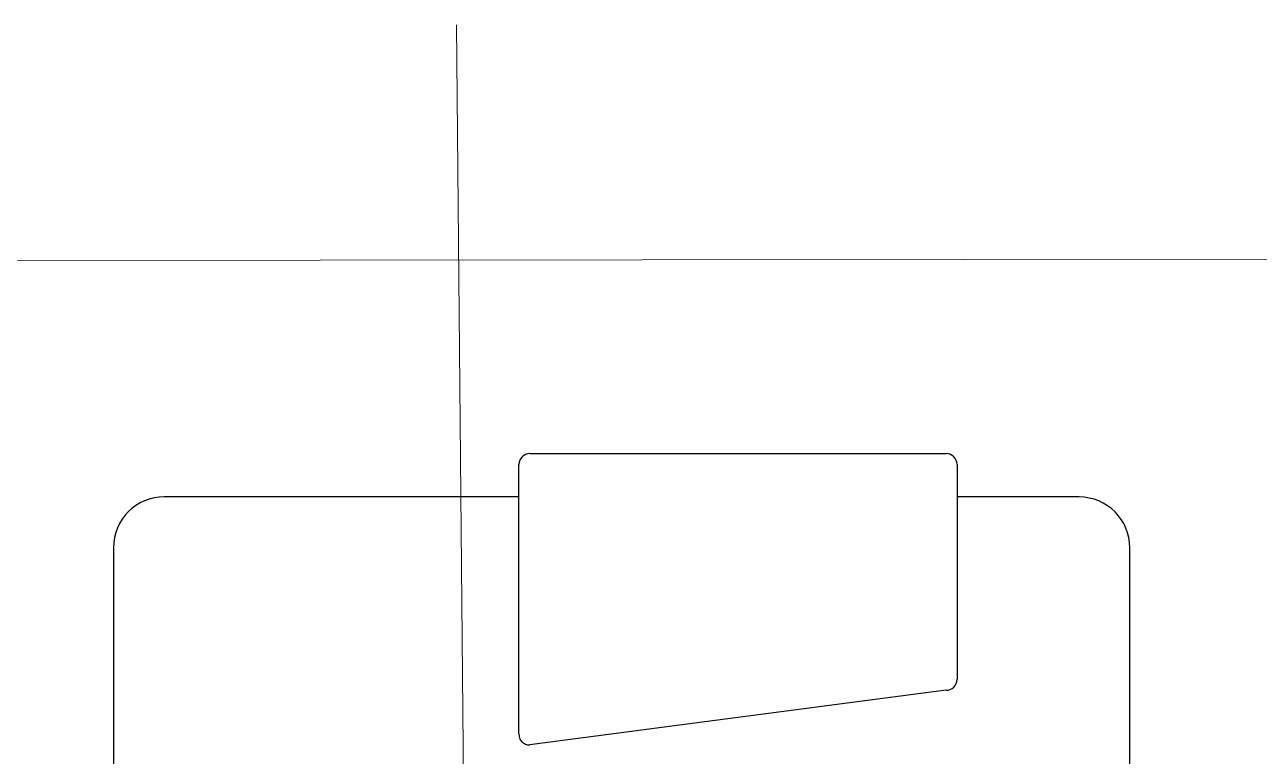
# Model space of a CAD drawing. Header units: inches. Extents: x 164.3 to 247.9, y 15.6 to 56.7.
# Drawn here: x 210.888 to 211.65, y 40.85 to 41.302 of the extents above; entities that cross this region are included whole.
import ezdxf

# ---------------------------------------------------------------- set-up
doc = ezdxf.new("R2010")
doc.units = ezdxf.units.IN
doc.header["$MEASUREMENT"] = 0
doc.layers.get('0').update_dxf_attribs({"lineweight": 0})
doc.layers.add('WALL 1 100', color=250, linetype='Continuous', lineweight=9)
doc.layers.add('провода', color=1, linetype='Continuous', lineweight=5)

msp = doc.modelspace()

# ---------------------------------------------------------------- linework, layer by layer
at = {"color": 7, "linetype": 'ByBlock', "lineweight": -2}
for p, q in [((211.19954, 41.0374), (211.4567, 41.03735)), ((211.19275, 40.94989), (211.19277, 41.03063)), ((211.46347, 41.03058), (211.46345, 40.94984)), ((211.19277, 41.01064), (210.97377, 41.01068)), ((211.53877, 41.01058), (211.46346, 41.01059)), ((210.94238, 40.9793), (210.94229, 40.52565)), ((211.56994, 39.7864), (211.57016, 40.97918)), ((211.19274, 40.86422), (211.19275, 40.94989)), ((211.46345, 40.94984), (211.46344, 40.89801)), ((211.45668, 40.89124), (211.19951, 40.85745))]:
    msp.add_line(p, q, dxfattribs=at)
for centre, radius, start, end in [((211.19954, 41.03063), 0.00677, 89.98966, 179.98966), ((211.4567, 41.03058), 0.00677, 359.98966, 89.98966), ((210.97377, 40.97929), 0.03139, 89.98966, 179.98966), ((211.53877, 40.97919), 0.03139, 359.98966, 89.98966), ((211.45668, 40.898), 0.00676, 269.92614, 0.05317), ((211.19951, 40.86422), 0.00677, 179.98966, 269.98966)]:
    msp.add_arc(centre, radius, start, end, dxfattribs=at)
at = {"layer": 'WALL 1 100', "color": 0}
msp.add_lwpolyline([(209.41752, 41.15483), (222.00626, 41.16981)], dxfattribs=at)
at = {"layer": 'провода', "color": 1}
msp.add_line((211.15935, 40.75895), (211.15436, 41.30227), dxfattribs=at)

doc.saveas('drawing.dxf')
